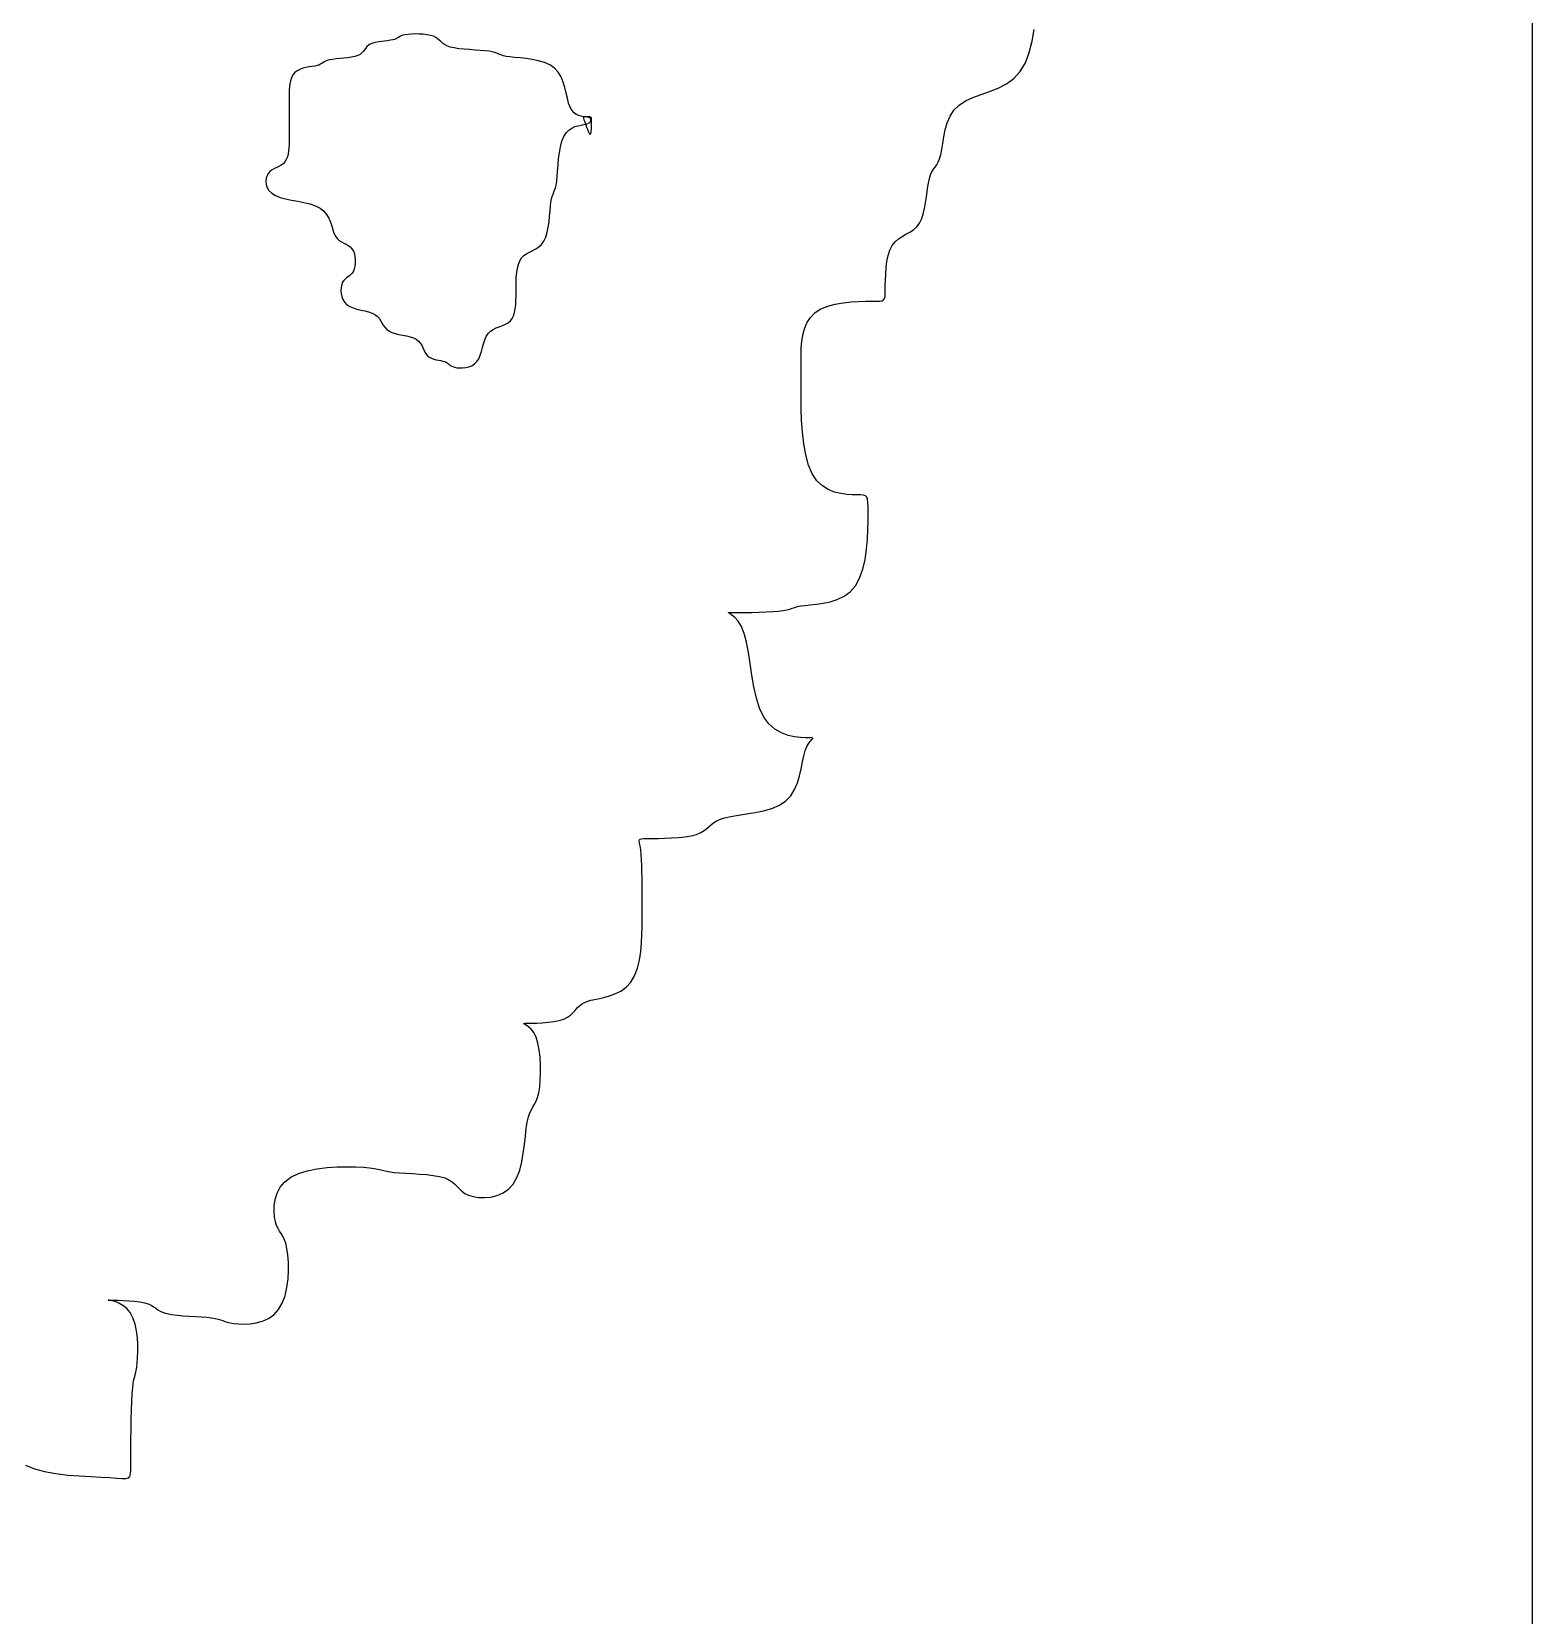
# Model space of a CAD drawing. Header units: inches. Extents: x 7658 to 73799, y 48 to 40262.
# Drawn here: x 50217 to 51109, y 1022 to 1962 of the extents above; entities that cross this region are included whole.
import ezdxf

# ---------------------------------------------------------------- set-up
doc = ezdxf.new("R2010")
doc.units = ezdxf.units.IN
doc.layers.add('www.cad-blocks.net', color=7, linetype='Continuous')

# ---------------------------------------------------------------- blocks, each defined once
blk = doc.blocks.new('A$C516926BB')
blk.add_line((39.72237, 38.51941), (39.72237, 0))
blk = doc.blocks.new('A$C041A49A9')
at = {"linetype": 'Continuous'}
for p, q in [((1.67482, 0.90831), (1.67602, 0.9153)), ((1.27891, 0.90411), (1.27822, 0.90315)), ((1.27966, 0.90502), (1.27891, 0.90411)), ((1.28054, 0.90585), (1.27966, 0.90502)), ((1.28164, 0.90657), (1.28054, 0.90585)), ((1.28303, 0.90713), (1.28164, 0.90657)), ((1.28465, 0.90757), (1.28303, 0.90713)), ((1.28643, 0.9079), (1.28465, 0.90757)), ((1.28828, 0.90816), (1.28643, 0.9079)), ((1.29013, 0.90837), (1.28828, 0.90816)), ((1.29191, 0.90857), (1.29013, 0.90837)), ((1.29353, 0.90878), (1.29191, 0.90857)), ((1.29492, 0.90903), (1.29353, 0.90878)), ((1.29602, 0.90935), (1.29492, 0.90903)), ((1.2969, 0.90972), (1.29602, 0.90935)), ((1.29764, 0.91013), (1.2969, 0.90972)), ((1.29834, 0.91055), (1.29764, 0.91013)), ((1.29908, 0.91097), (1.29834, 0.91055)), ((1.29994, 0.91138), (1.29908, 0.91097)), ((1.30102, 0.91175), (1.29994, 0.91138)), ((1.30241, 0.91207), (1.30102, 0.91175)), ((1.30415, 0.91231), (1.30241, 0.91207)), ((1.30619, 0.91248), (1.30415, 0.91231)), ((1.30842, 0.91256), (1.30619, 0.91248)), ((1.31075, 0.91253), (1.30842, 0.91256)), ((1.31308, 0.91239), (1.31075, 0.91253)), ((1.31531, 0.91213), (1.31308, 0.91239)), ((1.31735, 0.91174), (1.31531, 0.91213)), ((1.31909, 0.91121), (1.31735, 0.91174)), ((1.32048, 0.91054), (1.31909, 0.91121)), ((1.3216, 0.90975), (1.32048, 0.91054)), ((1.32255, 0.90889), (1.3216, 0.90975)), ((1.32347, 0.90799), (1.32255, 0.90889)), ((1.32446, 0.90709), (1.32347, 0.90799)), ((1.32564, 0.90623), (1.32446, 0.90709)), ((1.32713, 0.90544), (1.32564, 0.90623)), ((1.32905, 0.90477), (1.32713, 0.90544)), ((1.33147, 0.90423), (1.32905, 0.90477)), ((1.33429, 0.90382), (1.33147, 0.90423)), ((1.33739, 0.9035), (1.33429, 0.90382)), ((1.34062, 0.90325), (1.33739, 0.9035)), ((1.34385, 0.90303), (1.34062, 0.90325)), ((1.67313, 0.90161), (1.67482, 0.90831)), ((1.25108, 0.89412), (1.24998, 0.89377)), ((1.25196, 0.89454), (1.25108, 0.89412)), ((1.2527, 0.895), (1.25196, 0.89454)), ((1.2534, 0.89547), (1.2527, 0.895)), ((1.25414, 0.89595), (1.2534, 0.89547)), ((1.255, 0.89641), (1.25414, 0.89595)), ((1.25608, 0.89682), (1.255, 0.89641)), ((1.25747, 0.89718), (1.25608, 0.89682)), ((1.25921, 0.89747), (1.25747, 0.89718)), ((1.26125, 0.8977), (1.25921, 0.89747)), ((1.26348, 0.89792), (1.26125, 0.8977)), ((1.26581, 0.89814), (1.26348, 0.89792)), ((1.26814, 0.89841), (1.26581, 0.89814)), ((1.27037, 0.89874), (1.26814, 0.89841)), ((1.27241, 0.89918), (1.27037, 0.89874)), ((1.27415, 0.89974), (1.27241, 0.89918)), ((1.27554, 0.90045), (1.27415, 0.89974)), ((1.27662, 0.90129), (1.27554, 0.90045)), ((1.27748, 0.9022), (1.27662, 0.90129)), ((1.27822, 0.90315), (1.27748, 0.9022)), ((1.34694, 0.90282), (1.34385, 0.90303)), ((1.34977, 0.90259), (1.34694, 0.90282)), ((1.35218, 0.9023), (1.34977, 0.90259)), ((1.3541, 0.90194), (1.35218, 0.9023)), ((1.35563, 0.90153), (1.3541, 0.90194)), ((1.3569, 0.90107), (1.35563, 0.90153)), ((1.35807, 0.90059), (1.3569, 0.90107)), ((1.35928, 0.90012), (1.35807, 0.90059)), ((1.36068, 0.89966), (1.35928, 0.90012)), ((1.3624, 0.89924), (1.36068, 0.89966)), ((1.3646, 0.89889), (1.3624, 0.89924)), ((1.36738, 0.89859), (1.3646, 0.89889)), ((1.37062, 0.8983), (1.36738, 0.89859)), ((1.37417, 0.89794), (1.37062, 0.8983)), ((1.37788, 0.89742), (1.37417, 0.89794)), ((1.38158, 0.89667), (1.37788, 0.89742)), ((1.38514, 0.89561), (1.38158, 0.89667)), ((1.38838, 0.89416), (1.38514, 0.89561)), ((1.39115, 0.89225), (1.38838, 0.89416)), ((1.66785, 0.89027), (1.67085, 0.8955)), ((1.67085, 0.8955), (1.67313, 0.90161)), ((1.23419, 0.88481), (1.2338, 0.88296)), ((1.23478, 0.88659), (1.23419, 0.88481)), ((1.23561, 0.88821), (1.23478, 0.88659)), ((1.2367, 0.8896), (1.23561, 0.88821)), ((1.23809, 0.89069), (1.2367, 0.8896)), ((1.23971, 0.89153), (1.23809, 0.89069)), ((1.24148, 0.89215), (1.23971, 0.89153)), ((1.24334, 0.89261), (1.24148, 0.89215)), ((1.24519, 0.89295), (1.24334, 0.89261)), ((1.24697, 0.89322), (1.24519, 0.89295)), ((1.24859, 0.89348), (1.24697, 0.89322)), ((1.24998, 0.89377), (1.24859, 0.89348)), ((1.39335, 0.88983), (1.39115, 0.89225)), ((1.39503, 0.88701), (1.39335, 0.88983)), ((1.3963, 0.88391), (1.39503, 0.88701)), ((1.6596, 0.88291), (1.66404, 0.88612)), ((1.66404, 0.88612), (1.66785, 0.89027)), ((1.23339, 0.87771), (1.23338, 0.87632)), ((1.23338, 0.87632), (1.23338, 0.87522)), ((1.23338, 0.87522), (1.23338, 0.87435)), ((1.23343, 0.87933), (1.23339, 0.87771)), ((1.23356, 0.8811), (1.23343, 0.87933)), ((1.2338, 0.88296), (1.23356, 0.8811)), ((1.39728, 0.88068), (1.3963, 0.88391)), ((1.39806, 0.87745), (1.39728, 0.88068)), ((1.39876, 0.87436), (1.39806, 0.87745)), ((1.63969, 0.87482), (1.64456, 0.8766)), ((1.64456, 0.8766), (1.64964, 0.87839)), ((1.64964, 0.87839), (1.65473, 0.88041)), ((1.65473, 0.88041), (1.6596, 0.88291)), ((1.23338, 0.87435), (1.23338, 0.87364)), ((1.23338, 0.87364), (1.23338, 0.873)), ((1.23338, 0.873), (1.23338, 0.87237)), ((1.23338, 0.87237), (1.23338, 0.87165)), ((1.23338, 0.87165), (1.23338, 0.87079)), ((1.23338, 0.87079), (1.23338, 0.86968)), ((1.23338, 0.86968), (1.23338, 0.8683)), ((1.23338, 0.8683), (1.23338, 0.86668)), ((1.23338, 0.86668), (1.23338, 0.8649)), ((1.39949, 0.87153), (1.39876, 0.87436)), ((1.40035, 0.86912), (1.39949, 0.87153)), ((1.40142, 0.86721), (1.40035, 0.86912)), ((1.40267, 0.86577), (1.40142, 0.86721)), ((1.40404, 0.86474), (1.40267, 0.86577)), ((1.62615, 0.86365), (1.62843, 0.86726)), ((1.62843, 0.86726), (1.63144, 0.87035)), ((1.63144, 0.87035), (1.63524, 0.87282)), ((1.63524, 0.87282), (1.63969, 0.87482)), ((1.23338, 0.8649), (1.23338, 0.86305)), ((1.23338, 0.86305), (1.23338, 0.86119)), ((1.23338, 0.86119), (1.23338, 0.85942)), ((1.23338, 0.85942), (1.23338, 0.8578)), ((1.23338, 0.8578), (1.23338, 0.85641)), ((1.23338, 0.85641), (1.23338, 0.85531)), ((1.39956, 0.85542), (1.40134, 0.85664)), ((1.40134, 0.85664), (1.40319, 0.85749)), ((1.40319, 0.85749), (1.40505, 0.85807)), ((1.40547, 0.86405), (1.40404, 0.86474)), ((1.40505, 0.85807), (1.40682, 0.85847)), ((1.4069, 0.86364), (1.40547, 0.86405)), ((1.40682, 0.85847), (1.40844, 0.85877)), ((1.40827, 0.86342), (1.4069, 0.86364)), ((1.40828, 0.8632), (1.40824, 0.86301)), ((1.40824, 0.86301), (1.40828, 0.86271)), ((1.40952, 0.86334), (1.40827, 0.86342)), ((1.4084, 0.86329), (1.40828, 0.8632)), ((1.40828, 0.86271), (1.4084, 0.86225)), ((1.4086, 0.86333), (1.4084, 0.86329)), ((1.4084, 0.86225), (1.4086, 0.86162)), ((1.40844, 0.85877), (1.40983, 0.85906)), ((1.40888, 0.86333), (1.4086, 0.86333)), ((1.4086, 0.86162), (1.40888, 0.86077)), ((1.40924, 0.86333), (1.40888, 0.86333)), ((1.40888, 0.86077), (1.40924, 0.85971)), ((1.40965, 0.86332), (1.40924, 0.86333)), ((1.40924, 0.85971), (1.40965, 0.85849)), ((1.41059, 0.86333), (1.40952, 0.86334)), ((1.41011, 0.86329), (1.40965, 0.86332)), ((1.40965, 0.85849), (1.41011, 0.85722)), ((1.40983, 0.85906), (1.41092, 0.85942)), ((1.41059, 0.86322), (1.41011, 0.86329)), ((1.41011, 0.85722), (1.41059, 0.85597)), ((1.41143, 0.86333), (1.41059, 0.86333)), ((1.41106, 0.86312), (1.41059, 0.86322)), ((1.41092, 0.85942), (1.41173, 0.85984)), ((1.41152, 0.86297), (1.41106, 0.86312)), ((1.41207, 0.86329), (1.41143, 0.86333)), ((1.41194, 0.86276), (1.41152, 0.86297)), ((1.41173, 0.85984), (1.41229, 0.86029)), ((1.41229, 0.86248), (1.41194, 0.86276)), ((1.41252, 0.8632), (1.41207, 0.86329)), ((1.41257, 0.86212), (1.41229, 0.86248)), ((1.41229, 0.86029), (1.41263, 0.86077)), ((1.41283, 0.86301), (1.41252, 0.8632)), ((1.41274, 0.8617), (1.41257, 0.86212)), ((1.41263, 0.86077), (1.41276, 0.86125)), ((1.41276, 0.86125), (1.41274, 0.8617)), ((1.41301, 0.86271), (1.41283, 0.86301)), ((1.41311, 0.86225), (1.41301, 0.86271)), ((1.41304, 0.85597), (1.4131, 0.85722)), ((1.4131, 0.85722), (1.41313, 0.85849)), ((1.41314, 0.86162), (1.41311, 0.86225)), ((1.41313, 0.85849), (1.41315, 0.85971)), ((1.41315, 0.86077), (1.41314, 0.86162)), ((1.41315, 0.85971), (1.41315, 0.86077)), ((1.62326, 0.85556), (1.62447, 0.85969)), ((1.62447, 0.85969), (1.62615, 0.86365)), ((1.23338, 0.84839), (1.23334, 0.84677)), ((1.23338, 0.85531), (1.23338, 0.85444)), ((1.23338, 0.85444), (1.23338, 0.85373)), ((1.23338, 0.85373), (1.23338, 0.85309)), ((1.23338, 0.85309), (1.23338, 0.85246)), ((1.23338, 0.85246), (1.23338, 0.85174)), ((1.23338, 0.85174), (1.23338, 0.85087)), ((1.23338, 0.85087), (1.23338, 0.84977)), ((1.23338, 0.84977), (1.23338, 0.84839)), ((1.39462, 0.84556), (1.39546, 0.8488)), ((1.39546, 0.8488), (1.39656, 0.85157)), ((1.39656, 0.85157), (1.39794, 0.85377)), ((1.39794, 0.85377), (1.39956, 0.85542)), ((1.41059, 0.85597), (1.41106, 0.85485)), ((1.41106, 0.85485), (1.41152, 0.85393)), ((1.41152, 0.85393), (1.41194, 0.85332)), ((1.41194, 0.85332), (1.41229, 0.85309)), ((1.41229, 0.85309), (1.41258, 0.85332)), ((1.41258, 0.85332), (1.41279, 0.85393)), ((1.41279, 0.85393), (1.41294, 0.85485)), ((1.41294, 0.85485), (1.41304, 0.85597)), ((1.62121, 0.84386), (1.62176, 0.84747)), ((1.62176, 0.84747), (1.6224, 0.85143)), ((1.6224, 0.85143), (1.62326, 0.85556)), ((1.23173, 0.83789), (1.23092, 0.8365)), ((1.23234, 0.83951), (1.23173, 0.83789)), ((1.23278, 0.84128), (1.23234, 0.83951)), ((1.23307, 0.84314), (1.23278, 0.84128)), ((1.23325, 0.84499), (1.23307, 0.84314)), ((1.23334, 0.84677), (1.23325, 0.84499)), ((1.3932, 0.83459), (1.39354, 0.8383)), ((1.39354, 0.8383), (1.394, 0.84201)), ((1.394, 0.84201), (1.39462, 0.84556)), ((1.61908, 0.83639), (1.61992, 0.83832)), ((1.61992, 0.83832), (1.62063, 0.84077)), ((1.62063, 0.84077), (1.62121, 0.84386)), ((1.22026, 0.82847), (1.21974, 0.82685)), ((1.22106, 0.82986), (1.22026, 0.82847)), ((1.22209, 0.83096), (1.22106, 0.82986)), ((1.22329, 0.83183), (1.22209, 0.83096)), ((1.22461, 0.83254), (1.22329, 0.83183)), ((1.22599, 0.83318), (1.22461, 0.83254)), ((1.22736, 0.83382), (1.22599, 0.83318)), ((1.22868, 0.83453), (1.22736, 0.83382)), ((1.22989, 0.8354), (1.22868, 0.83453)), ((1.23092, 0.8365), (1.22989, 0.8354)), ((1.39267, 0.8278), (1.39293, 0.83104)), ((1.39293, 0.83104), (1.3932, 0.83459)), ((1.6138, 0.82674), (1.61452, 0.82894)), ((1.61452, 0.82894), (1.61535, 0.83069)), ((1.61535, 0.83069), (1.61626, 0.83214)), ((1.61626, 0.83214), (1.61722, 0.83347)), ((1.61722, 0.83347), (1.61817, 0.83483)), ((1.61817, 0.83483), (1.61908, 0.83639)), ((1.21974, 0.82685), (1.21954, 0.82508)), ((1.21954, 0.82508), (1.21973, 0.82322)), ((1.21973, 0.82322), (1.22034, 0.82137)), ((1.22034, 0.82137), (1.22143, 0.81959)), ((1.22143, 0.81959), (1.22304, 0.81797)), ((1.39068, 0.8185), (1.39115, 0.8197)), ((1.39115, 0.8197), (1.39161, 0.8211)), ((1.39161, 0.8211), (1.39203, 0.82282)), ((1.39203, 0.82282), (1.39238, 0.82503)), ((1.39238, 0.82503), (1.39267, 0.8278)), ((1.6123, 0.81717), (1.61275, 0.82072)), ((1.61275, 0.82072), (1.61323, 0.82396)), ((1.61323, 0.82396), (1.6138, 0.82674)), ((1.22304, 0.81797), (1.22523, 0.81659)), ((1.22523, 0.81659), (1.228, 0.81548)), ((1.228, 0.81548), (1.23124, 0.8146)), ((1.23124, 0.8146), (1.2348, 0.81386)), ((1.2348, 0.81386), (1.2385, 0.81316)), ((1.2385, 0.81316), (1.24221, 0.81242)), ((1.24221, 0.81242), (1.24576, 0.81156)), ((1.24576, 0.81156), (1.249, 0.81048)), ((1.249, 0.81048), (1.25178, 0.8091)), ((1.38843, 0.80736), (1.38868, 0.81019)), ((1.38868, 0.81019), (1.38897, 0.8126)), ((1.38897, 0.8126), (1.38933, 0.81453)), ((1.38933, 0.81453), (1.38974, 0.81605)), ((1.38974, 0.81605), (1.3902, 0.81733)), ((1.3902, 0.81733), (1.39068, 0.8185)), ((1.6104, 0.8062), (1.61119, 0.80976)), ((1.61119, 0.80976), (1.6118, 0.81346)), ((1.6118, 0.81346), (1.6123, 0.81717)), ((1.25178, 0.8091), (1.25397, 0.80735)), ((1.25397, 0.80735), (1.25565, 0.80532)), ((1.25565, 0.80532), (1.25692, 0.80308)), ((1.25692, 0.80308), (1.25789, 0.80075)), ((1.25789, 0.80075), (1.25867, 0.79842)), ((1.38735, 0.79781), (1.38781, 0.80104)), ((1.38781, 0.80104), (1.38815, 0.80427)), ((1.38815, 0.80427), (1.38843, 0.80736)), ((1.60631, 0.79799), (1.60802, 0.80019)), ((1.60802, 0.80019), (1.60937, 0.80296)), ((1.60937, 0.80296), (1.6104, 0.8062)), ((1.25867, 0.79842), (1.25935, 0.79619)), ((1.25935, 0.79619), (1.26005, 0.79415)), ((1.26005, 0.79415), (1.26088, 0.79241)), ((1.26088, 0.79241), (1.26191, 0.79103)), ((1.26191, 0.79103), (1.26311, 0.78994)), ((1.3848, 0.78947), (1.3859, 0.79189)), ((1.3859, 0.79189), (1.38673, 0.79471)), ((1.38673, 0.79471), (1.38735, 0.79781)), ((1.59342, 0.78912), (1.59541, 0.79086)), ((1.59541, 0.79086), (1.59759, 0.79228)), ((1.59759, 0.79228), (1.59986, 0.79355)), ((1.59986, 0.79355), (1.60214, 0.79482)), ((1.60214, 0.79482), (1.60432, 0.79625)), ((1.60432, 0.79625), (1.60631, 0.79799)), ((1.26311, 0.78994), (1.26443, 0.78908)), ((1.26443, 0.78908), (1.26581, 0.78834)), ((1.26581, 0.78834), (1.26719, 0.78765)), ((1.26719, 0.78765), (1.26851, 0.7869)), ((1.26851, 0.7869), (1.26971, 0.78602)), ((1.26971, 0.78602), (1.27074, 0.78492)), ((1.27074, 0.78492), (1.27155, 0.78353)), ((1.27155, 0.78353), (1.27214, 0.78191)), ((1.27214, 0.78191), (1.27252, 0.78013)), ((1.37291, 0.7809), (1.37453, 0.78202)), ((1.37453, 0.78202), (1.37631, 0.78297)), ((1.37631, 0.78297), (1.37816, 0.78389)), ((1.37816, 0.78389), (1.38002, 0.78488)), ((1.38002, 0.78488), (1.38179, 0.78606)), ((1.38179, 0.78606), (1.38341, 0.78755)), ((1.38341, 0.78755), (1.3848, 0.78947)), ((1.58935, 0.7809), (1.59037, 0.78414)), ((1.59037, 0.78414), (1.59171, 0.78691)), ((1.59171, 0.78691), (1.59342, 0.78912)), ((1.27159, 0.77164), (1.27092, 0.77054)), ((1.27212, 0.77303), (1.27159, 0.77164)), ((1.27249, 0.77465), (1.27212, 0.77303)), ((1.27268, 0.77643), (1.27249, 0.77465)), ((1.27252, 0.78013), (1.27269, 0.77828)), ((1.27269, 0.77828), (1.27268, 0.77643)), ((1.36862, 0.77075), (1.36902, 0.77333)), ((1.36902, 0.77333), (1.36961, 0.77568)), ((1.36961, 0.77568), (1.37043, 0.77776)), ((1.37043, 0.77776), (1.37152, 0.77951)), ((1.37152, 0.77951), (1.37291, 0.7809)), ((1.58785, 0.76993), (1.58814, 0.77364)), ((1.58814, 0.77364), (1.58863, 0.77735)), ((1.58863, 0.77735), (1.58935, 0.7809)), ((1.26462, 0.76362), (1.26428, 0.762)), ((1.26515, 0.76501), (1.26462, 0.76362)), ((1.26582, 0.76611), (1.26515, 0.76501)), ((1.26661, 0.76698), (1.26582, 0.76611)), ((1.26747, 0.76769), (1.26661, 0.76698)), ((1.26837, 0.76833), (1.26747, 0.76769)), ((1.26927, 0.76896), (1.26837, 0.76833)), ((1.27013, 0.76967), (1.26927, 0.76896)), ((1.27092, 0.77054), (1.27013, 0.76967)), ((1.36821, 0.76235), (1.36826, 0.76521)), ((1.36821, 0.75951), (1.36821, 0.76235)), ((1.36826, 0.76521), (1.36838, 0.76803)), ((1.36838, 0.76803), (1.36862, 0.77075)), ((1.58763, 0.76037), (1.58764, 0.76314)), ((1.58764, 0.76314), (1.5877, 0.76638)), ((1.5877, 0.76638), (1.58785, 0.76993)), ((1.26428, 0.762), (1.26415, 0.76022)), ((1.26415, 0.76022), (1.26426, 0.75837)), ((1.26426, 0.75837), (1.26464, 0.75652)), ((1.26464, 0.75652), (1.26532, 0.75474)), ((1.26532, 0.75474), (1.26633, 0.75312)), ((1.26633, 0.75312), (1.26771, 0.75173)), ((1.36803, 0.75157), (1.36815, 0.75409)), ((1.36815, 0.75409), (1.3682, 0.75674)), ((1.3682, 0.75674), (1.36821, 0.75951)), ((1.55794, 0.75209), (1.5626, 0.75289)), ((1.5626, 0.75289), (1.56726, 0.75337)), ((1.56726, 0.75337), (1.57173, 0.75362)), ((1.57173, 0.75362), (1.5758, 0.75372)), ((1.5758, 0.75372), (1.57929, 0.75373)), ((1.57929, 0.75373), (1.58204, 0.75374)), ((1.58204, 0.75374), (1.58411, 0.75383)), ((1.58411, 0.75383), (1.5856, 0.75408)), ((1.5856, 0.75408), (1.58659, 0.75456)), ((1.58659, 0.75456), (1.58719, 0.75535)), ((1.58719, 0.75535), (1.5875, 0.75653)), ((1.5875, 0.75653), (1.58762, 0.75818)), ((1.58762, 0.75818), (1.58763, 0.76037)), ((1.26771, 0.75173), (1.26945, 0.75063)), ((1.26945, 0.75063), (1.27149, 0.74978)), ((1.27149, 0.74978), (1.27372, 0.74909)), ((1.27372, 0.74909), (1.27605, 0.74852)), ((1.27605, 0.74852), (1.27838, 0.74799)), ((1.27838, 0.74799), (1.28061, 0.74743)), ((1.28061, 0.74743), (1.28265, 0.74677)), ((1.28265, 0.74677), (1.28439, 0.74595)), ((1.28439, 0.74595), (1.28578, 0.74492)), ((1.28578, 0.74492), (1.28687, 0.74371)), ((1.28687, 0.74371), (1.28776, 0.7424)), ((1.36489, 0.74206), (1.36598, 0.74346)), ((1.36598, 0.74346), (1.36681, 0.74513)), ((1.36681, 0.74513), (1.3674, 0.74706)), ((1.3674, 0.74706), (1.36779, 0.74922)), ((1.36779, 0.74922), (1.36803, 0.75157)), ((1.54109, 0.7409), (1.54316, 0.74418)), ((1.54316, 0.74418), (1.54592, 0.747)), ((1.54592, 0.747), (1.5494, 0.74922)), ((1.5494, 0.74922), (1.55348, 0.75089)), ((1.55348, 0.75089), (1.55794, 0.75209)), ((1.28776, 0.7424), (1.28855, 0.74102)), ((1.28855, 0.74102), (1.28934, 0.73964)), ((1.28934, 0.73964), (1.29022, 0.73832)), ((1.29022, 0.73832), (1.29129, 0.73712)), ((1.29129, 0.73712), (1.29264, 0.73609)), ((1.29264, 0.73609), (1.29434, 0.73527)), ((1.29434, 0.73527), (1.29634, 0.73462)), ((1.29634, 0.73462), (1.29852, 0.73409)), ((1.29852, 0.73409), (1.30079, 0.73362)), ((1.35051, 0.73283), (1.35161, 0.73457)), ((1.35161, 0.73457), (1.353, 0.73595)), ((1.353, 0.73595), (1.35462, 0.73703)), ((1.35462, 0.73703), (1.3564, 0.7379)), ((1.3564, 0.7379), (1.35825, 0.73864)), ((1.35825, 0.73864), (1.3601, 0.73933)), ((1.3601, 0.73933), (1.36188, 0.74008)), ((1.36188, 0.74008), (1.3635, 0.74096)), ((1.3635, 0.74096), (1.36489, 0.74206)), ((1.53862, 0.73353), (1.53961, 0.73729)), ((1.53961, 0.73729), (1.54109, 0.7409)), ((1.30079, 0.73362), (1.30307, 0.73315)), ((1.30307, 0.73315), (1.30525, 0.73262)), ((1.30525, 0.73262), (1.30724, 0.73198)), ((1.30724, 0.73198), (1.30895, 0.73116)), ((1.30895, 0.73116), (1.3103, 0.73013)), ((1.3103, 0.73013), (1.31135, 0.72892)), ((1.31135, 0.72892), (1.31217, 0.7276)), ((1.31217, 0.7276), (1.31284, 0.72623)), ((1.31284, 0.72623), (1.31344, 0.72485)), ((1.31344, 0.72485), (1.31404, 0.72353)), ((1.34766, 0.7239), (1.3483, 0.72623)), ((1.3483, 0.72623), (1.34893, 0.72856)), ((1.34893, 0.72856), (1.34964, 0.73079)), ((1.34964, 0.73079), (1.35051, 0.73283)), ((1.53759, 0.72288), (1.5377, 0.72617)), ((1.5377, 0.72617), (1.53801, 0.72977)), ((1.53801, 0.72977), (1.53862, 0.73353)), ((1.31404, 0.72353), (1.31473, 0.72233)), ((1.31473, 0.72233), (1.31559, 0.7213)), ((1.31559, 0.7213), (1.31666, 0.72048)), ((1.31666, 0.72048), (1.31791, 0.71986)), ((1.31791, 0.71986), (1.31928, 0.71939)), ((1.31928, 0.71939), (1.32071, 0.71903)), ((1.32071, 0.71903), (1.32214, 0.71875)), ((1.32214, 0.71875), (1.32351, 0.71851)), ((1.32351, 0.71851), (1.32476, 0.71826)), ((1.32476, 0.71826), (1.32583, 0.71798)), ((1.32583, 0.71798), (1.32668, 0.71762)), ((1.32668, 0.71762), (1.32736, 0.7172)), ((1.32736, 0.7172), (1.32794, 0.71675)), ((1.32794, 0.71675), (1.32848, 0.71627)), ((1.32848, 0.71627), (1.32906, 0.71579)), ((1.32906, 0.71579), (1.32975, 0.71534)), ((1.32975, 0.71534), (1.3306, 0.71492)), ((1.34019, 0.71477), (1.34197, 0.71548)), ((1.34197, 0.71548), (1.34359, 0.71651)), ((1.34359, 0.71651), (1.34498, 0.71788)), ((1.34498, 0.71788), (1.34608, 0.71963)), ((1.34608, 0.71963), (1.34695, 0.72166)), ((1.34695, 0.72166), (1.34766, 0.7239)), ((1.53757, 0.72007), (1.53759, 0.72288)), ((1.53757, 0.71782), (1.53757, 0.72007)), ((1.53757, 0.71598), (1.53757, 0.71782)), ((1.53757, 0.71433), (1.53757, 0.71598)), ((1.3306, 0.71492), (1.3317, 0.71456)), ((1.3317, 0.71456), (1.33309, 0.71429)), ((1.33309, 0.71429), (1.33471, 0.71414)), ((1.33471, 0.71414), (1.33649, 0.71414)), ((1.33649, 0.71414), (1.33834, 0.71434)), ((1.33834, 0.71434), (1.34019, 0.71477)), ((1.53757, 0.71263), (1.53757, 0.71433)), ((1.53757, 0.71066), (1.53757, 0.71263)), ((1.53757, 0.7082), (1.53757, 0.71066)), ((1.53757, 0.70503), (1.53757, 0.7082)), ((1.53757, 0.70092), (1.53757, 0.70503)), ((1.53759, 0.69572), (1.53757, 0.70092)), ((1.53768, 0.68966), (1.53759, 0.69572)), ((1.53792, 0.68301), (1.53768, 0.68966)), ((1.5384, 0.67607), (1.53792, 0.68301)), ((1.53919, 0.66914), (1.5384, 0.67607)), ((1.54037, 0.66249), (1.53919, 0.66914)), ((1.54202, 0.65642), (1.54037, 0.66249)), ((1.54421, 0.65123), (1.54202, 0.65642)), ((1.54698, 0.64713), (1.54421, 0.65123)), ((1.55022, 0.64405), (1.54698, 0.64713)), ((1.55378, 0.64184), (1.55022, 0.64405)), ((1.55748, 0.64036), (1.55378, 0.64184)), ((1.56119, 0.63947), (1.55748, 0.64036)), ((1.56474, 0.63901), (1.56119, 0.63947)), ((1.56798, 0.63884), (1.56474, 0.63901)), ((1.57076, 0.63881), (1.56798, 0.63884)), ((1.57295, 0.63879), (1.57076, 0.63881)), ((1.57459, 0.63864), (1.57295, 0.63879)), ((1.57577, 0.63824), (1.57459, 0.63864)), ((1.57656, 0.63746), (1.57577, 0.63824)), ((1.57704, 0.63617), (1.57656, 0.63746)), ((1.57729, 0.63425), (1.57704, 0.63617)), ((1.57738, 0.63157), (1.57729, 0.63425)), ((1.57739, 0.628), (1.57738, 0.63157)), ((1.57728, 0.61821), (1.57738, 0.62348)), ((1.57738, 0.62348), (1.57739, 0.628)), ((1.57646, 0.60638), (1.577, 0.61242)), ((1.577, 0.61242), (1.57728, 0.61821)), ((1.57557, 0.60035), (1.57646, 0.60638)), ((1.57238, 0.58928), (1.57423, 0.59456)), ((1.57423, 0.59456), (1.57557, 0.60035)), ((1.56677, 0.5812), (1.5699, 0.58477)), ((1.5699, 0.58477), (1.57238, 0.58928)), ((1.54673, 0.57377), (1.55074, 0.57432)), ((1.55074, 0.57432), (1.55492, 0.5752)), ((1.55492, 0.5752), (1.55911, 0.57655)), ((1.55911, 0.57655), (1.56312, 0.5785)), ((1.56312, 0.5785), (1.56677, 0.5812)), ((1.49439, 0.56864), (1.4944, 0.56881)), ((1.49516, 0.56818), (1.49439, 0.56864)), ((1.4944, 0.56881), (1.49538, 0.56884)), ((1.49651, 0.56728), (1.49516, 0.56818)), ((1.49538, 0.56884), (1.49745, 0.56884)), ((1.49824, 0.5658), (1.49651, 0.56728)), ((1.49745, 0.56884), (1.50045, 0.56885)), ((1.50017, 0.5636), (1.49824, 0.5658)), ((1.50045, 0.56885), (1.50412, 0.56888)), ((1.50412, 0.56888), (1.50823, 0.56894)), ((1.50823, 0.56894), (1.51253, 0.56904)), ((1.51253, 0.56904), (1.51679, 0.5692)), ((1.51679, 0.5692), (1.52076, 0.56941)), ((1.52076, 0.56941), (1.5242, 0.56969)), ((1.5242, 0.56969), (1.52694, 0.57005)), ((1.52694, 0.57005), (1.52909, 0.57046)), ((1.52909, 0.57046), (1.53083, 0.57092)), ((1.53083, 0.57092), (1.53236, 0.5714)), ((1.53236, 0.5714), (1.53385, 0.57187)), ((1.53385, 0.57187), (1.53548, 0.57233)), ((1.53548, 0.57233), (1.53745, 0.57275)), ((1.53745, 0.57275), (1.53994, 0.5731)), ((1.53994, 0.5731), (1.54307, 0.57341)), ((1.54307, 0.57341), (1.54673, 0.57377)), ((1.50209, 0.56052), (1.50017, 0.5636)), ((1.50382, 0.55642), (1.50209, 0.56052)), ((1.50521, 0.55122), (1.50382, 0.55642)), ((1.50635, 0.54516), (1.50521, 0.55122)), ((1.50736, 0.53851), (1.50635, 0.54516)), ((1.50839, 0.53157), (1.50736, 0.53851)), ((1.50958, 0.52464), (1.50839, 0.53157)), ((1.51105, 0.51799), (1.50958, 0.52464)), ((1.51294, 0.51192), (1.51105, 0.51799)), ((1.51539, 0.50673), (1.51294, 0.51192)), ((1.51847, 0.50263), (1.51539, 0.50673)), ((1.52205, 0.49955), (1.51847, 0.50263)), ((1.52592, 0.49734), (1.52205, 0.49955)), ((1.52987, 0.49586), (1.52592, 0.49734)), ((1.53371, 0.49497), (1.52987, 0.49586)), ((1.53723, 0.4945), (1.53371, 0.49497)), ((1.54023, 0.49433), (1.53723, 0.4945)), ((1.54004, 0.48682), (1.54105, 0.48929)), ((1.5425, 0.49431), (1.54023, 0.49433)), ((1.54105, 0.48929), (1.54216, 0.49115)), ((1.54216, 0.49115), (1.5432, 0.49248)), ((1.54391, 0.4943), (1.5425, 0.49431)), ((1.5432, 0.49248), (1.54404, 0.49337)), ((1.54454, 0.49419), (1.54391, 0.4943)), ((1.54404, 0.49337), (1.54454, 0.49392)), ((1.54454, 0.49392), (1.54454, 0.49419)), ((1.53769, 0.47602), (1.53847, 0.48003)), ((1.53847, 0.48003), (1.53921, 0.48369)), ((1.53921, 0.48369), (1.54004, 0.48682)), ((1.53548, 0.46765), (1.53674, 0.47184)), ((1.53674, 0.47184), (1.53769, 0.47602)), ((1.53148, 0.45999), (1.53377, 0.46365)), ((1.53377, 0.46365), (1.53548, 0.46765)), ((1.51535, 0.45107), (1.52022, 0.45249)), ((1.52022, 0.45249), (1.52467, 0.45438)), ((1.52467, 0.45438), (1.52847, 0.45686)), ((1.52847, 0.45686), (1.53148, 0.45999)), ((1.48316, 0.44197), (1.48479, 0.44335)), ((1.48479, 0.44335), (1.48668, 0.44467)), ((1.48668, 0.44467), (1.48904, 0.44587)), ((1.48904, 0.44587), (1.49206, 0.4469)), ((1.49206, 0.4469), (1.49587, 0.44773)), ((1.49587, 0.44773), (1.50031, 0.44844)), ((1.50031, 0.44844), (1.50518, 0.44916)), ((1.50518, 0.44916), (1.51027, 0.45)), ((1.51027, 0.45), (1.51535, 0.45107)), ((1.44145, 0.43296), (1.44152, 0.43375)), ((1.44163, 0.43178), (1.44145, 0.43296)), ((1.44152, 0.43375), (1.44193, 0.43423)), ((1.44193, 0.43423), (1.44281, 0.43447)), ((1.44281, 0.43447), (1.44425, 0.43456)), ((1.44425, 0.43456), (1.44636, 0.43458)), ((1.44636, 0.43458), (1.44921, 0.43458)), ((1.44921, 0.43458), (1.45266, 0.43461)), ((1.45266, 0.43461), (1.45651, 0.43471)), ((1.45651, 0.43471), (1.4606, 0.43488)), ((1.4606, 0.43488), (1.46472, 0.43518)), ((1.46472, 0.43518), (1.4687, 0.43562)), ((1.4687, 0.43562), (1.47234, 0.43623)), ((1.47234, 0.43623), (1.47547, 0.43704)), ((1.47547, 0.43704), (1.47796, 0.43807)), ((1.47796, 0.43807), (1.47994, 0.43928)), ((1.47994, 0.43928), (1.48161, 0.44059)), ((1.48161, 0.44059), (1.48316, 0.44197)), ((1.44194, 0.43013), (1.44163, 0.43178)), ((1.44229, 0.42794), (1.44194, 0.43013)), ((1.44257, 0.42516), (1.44229, 0.42794)), ((1.44278, 0.42192), (1.44257, 0.42516)), ((1.44293, 0.41837), (1.44278, 0.42192)), ((1.44303, 0.41466), (1.44293, 0.41837)), ((1.44309, 0.41096), (1.44303, 0.41466)), ((1.44313, 0.40741), (1.44309, 0.41096)), ((1.44314, 0.40416), (1.44313, 0.40741)), ((1.44314, 0.40139), (1.44314, 0.40416)), ((1.44314, 0.39918), (1.44314, 0.40139)), ((1.44314, 0.39741), (1.44314, 0.39918)), ((1.44314, 0.39589), (1.44314, 0.39741)), ((1.44314, 0.39444), (1.44314, 0.39589)), ((1.44314, 0.39288), (1.44314, 0.39444)), ((1.44314, 0.39102), (1.44314, 0.39288)), ((1.44314, 0.38867), (1.44314, 0.39102)), ((1.44314, 0.38565), (1.44314, 0.38867)), ((1.44279, 0.37253), (1.44304, 0.3774)), ((1.44304, 0.3774), (1.44313, 0.38185)), ((1.44313, 0.38185), (1.44314, 0.38565)), ((1.44152, 0.36236), (1.44231, 0.36745)), ((1.44231, 0.36745), (1.44279, 0.37253)), ((1.44034, 0.35749), (1.44152, 0.36236)), ((1.43373, 0.34623), (1.4365, 0.34924)), ((1.4365, 0.34924), (1.43869, 0.35305)), ((1.43869, 0.35305), (1.44034, 0.35749)), ((1.41273, 0.33844), (1.41597, 0.3392)), ((1.41597, 0.3392), (1.41952, 0.33999)), ((1.41952, 0.33999), (1.42323, 0.34096)), ((1.42323, 0.34096), (1.42694, 0.34223)), ((1.42694, 0.34223), (1.43049, 0.34394)), ((1.43049, 0.34394), (1.43373, 0.34623)), ((1.39889, 0.32841), (1.40062, 0.32966)), ((1.40062, 0.32966), (1.40205, 0.33103)), ((1.40205, 0.33103), (1.40332, 0.33246)), ((1.40332, 0.33246), (1.40459, 0.33389)), ((1.40459, 0.33389), (1.40601, 0.33526)), ((1.40601, 0.33526), (1.40775, 0.33651)), ((1.40775, 0.33651), (1.40996, 0.33758)), ((1.40996, 0.33758), (1.41273, 0.33844)), ((1.37262, 0.32465), (1.37265, 0.32476)), ((1.37322, 0.32434), (1.37262, 0.32465)), ((1.37265, 0.32476), (1.37345, 0.32478)), ((1.37428, 0.32375), (1.37322, 0.32434)), ((1.37345, 0.32478), (1.37513, 0.32478)), ((1.37566, 0.32276), (1.37428, 0.32375)), ((1.37513, 0.32478), (1.37755, 0.32482)), ((1.37719, 0.3213), (1.37566, 0.32276)), ((1.37872, 0.31925), (1.37719, 0.3213)), ((1.37755, 0.32482), (1.38051, 0.32491)), ((1.38051, 0.32491), (1.38382, 0.3251)), ((1.38382, 0.3251), (1.38729, 0.3254)), ((1.38729, 0.3254), (1.39072, 0.32586)), ((1.39072, 0.32586), (1.39391, 0.32649)), ((1.39391, 0.32649), (1.39668, 0.32734)), ((1.39668, 0.32734), (1.39889, 0.32841)), ((1.38009, 0.31653), (1.37872, 0.31925)), ((1.38118, 0.31308), (1.38009, 0.31653)), ((1.38198, 0.30905), (1.38118, 0.31308)), ((1.38251, 0.30464), (1.38198, 0.30905)), ((1.38278, 0.30003), (1.38251, 0.30464)), ((1.38264, 0.29101), (1.38282, 0.29542)), ((1.38282, 0.29542), (1.38278, 0.30003)), ((1.38099, 0.28079), (1.3817, 0.28353)), ((1.3817, 0.28353), (1.38226, 0.28698)), ((1.38226, 0.28698), (1.38264, 0.29101)), ((1.37642, 0.27153), (1.37733, 0.27347)), ((1.37733, 0.27347), (1.37829, 0.27517)), ((1.37829, 0.27517), (1.37924, 0.27681)), ((1.37924, 0.27681), (1.38015, 0.27862)), ((1.38015, 0.27862), (1.38099, 0.28079)), ((1.3743, 0.26224), (1.37487, 0.26609)), ((1.37487, 0.26609), (1.37559, 0.26914)), ((1.37559, 0.26914), (1.37642, 0.27153)), ((1.37323, 0.25283), (1.37378, 0.25775)), ((1.37378, 0.25775), (1.3743, 0.26224)), ((1.37164, 0.24255), (1.37255, 0.24769)), ((1.37255, 0.24769), (1.37323, 0.25283)), ((1.23436, 0.23338), (1.23888, 0.23556)), ((1.23888, 0.23556), (1.24416, 0.2372)), ((1.24416, 0.2372), (1.24994, 0.23835)), ((1.24994, 0.23835), (1.25598, 0.23909)), ((1.25598, 0.23909), (1.26202, 0.23948)), ((1.26202, 0.23948), (1.2678, 0.23959)), ((1.2678, 0.23959), (1.27308, 0.23949)), ((1.27308, 0.23949), (1.2776, 0.23925)), ((1.2776, 0.23925), (1.28118, 0.23894)), ((1.28118, 0.23894), (1.28396, 0.23857)), ((1.28396, 0.23857), (1.28616, 0.23816)), ((1.28616, 0.23816), (1.28799, 0.23774)), ((1.28799, 0.23774), (1.28966, 0.23731)), ((1.28966, 0.23731), (1.2914, 0.23691)), ((1.2914, 0.23691), (1.2934, 0.23654)), ((1.2934, 0.23654), (1.2959, 0.23622)), ((1.2959, 0.23622), (1.29903, 0.23596)), ((1.29903, 0.23596), (1.30268, 0.23574)), ((1.30268, 0.23574), (1.30669, 0.23551)), ((1.30669, 0.23551), (1.31088, 0.23524)), ((1.31088, 0.23524), (1.31506, 0.23488)), ((1.36873, 0.23314), (1.37039, 0.23763)), ((1.37039, 0.23763), (1.37164, 0.24255)), ((1.22628, 0.22381), (1.22814, 0.22736)), ((1.22814, 0.22736), (1.2308, 0.2306)), ((1.2308, 0.2306), (1.23436, 0.23338)), ((1.31506, 0.23488), (1.31907, 0.23439)), ((1.31907, 0.23439), (1.32273, 0.23375)), ((1.32273, 0.23375), (1.32586, 0.2329)), ((1.32586, 0.2329), (1.32834, 0.23183)), ((1.32834, 0.23183), (1.33029, 0.23058)), ((1.33029, 0.23058), (1.33187, 0.22921)), ((1.33187, 0.22921), (1.33324, 0.22778)), ((1.33324, 0.22778), (1.33457, 0.22635)), ((1.33457, 0.22635), (1.33603, 0.22498)), ((1.36052, 0.22402), (1.36376, 0.22627)), ((1.36376, 0.22627), (1.36653, 0.2293)), ((1.36653, 0.2293), (1.36873, 0.23314)), ((1.22454, 0.21639), (1.22512, 0.2201)), ((1.22512, 0.2201), (1.22628, 0.22381)), ((1.33603, 0.22498), (1.33778, 0.22373)), ((1.33778, 0.22373), (1.33998, 0.22266)), ((1.33998, 0.22266), (1.34276, 0.22183)), ((1.34276, 0.22183), (1.346, 0.22132)), ((1.346, 0.22132), (1.34955, 0.22121)), ((1.34955, 0.22121), (1.35326, 0.22157)), ((1.35326, 0.22157), (1.35696, 0.22248)), ((1.35696, 0.22248), (1.36052, 0.22402)), ((1.22444, 0.21284), (1.22454, 0.21639)), ((1.22472, 0.2096), (1.22444, 0.21284)), ((1.22526, 0.20683), (1.22472, 0.2096)), ((1.22597, 0.20462), (1.22526, 0.20683)), ((1.22681, 0.20285), (1.22597, 0.20462)), ((1.22772, 0.20133), (1.22681, 0.20285)), ((1.22867, 0.19988), (1.22772, 0.20133)), ((1.22963, 0.19832), (1.22867, 0.19988)), ((1.23054, 0.19645), (1.22963, 0.19832)), ((1.23137, 0.1941), (1.23054, 0.19645)), ((1.23209, 0.19109), (1.23137, 0.1941)), ((1.23264, 0.18728), (1.23209, 0.19109)), ((1.23297, 0.18284), (1.23264, 0.18728)), ((1.23303, 0.17797), (1.23297, 0.18284)), ((1.23208, 0.1678), (1.23275, 0.17288)), ((1.23275, 0.17288), (1.23303, 0.17797)), ((1.12577, 0.16035), (1.1259, 0.16037)), ((1.12653, 0.16025), (1.12577, 0.16035)), ((1.1259, 0.16037), (1.12704, 0.16036)), ((1.12799, 0.15997), (1.12653, 0.16025)), ((1.12704, 0.16036), (1.12906, 0.16034)), ((1.12995, 0.15943), (1.12799, 0.15997)), ((1.12906, 0.16034), (1.13174, 0.16028)), ((1.13174, 0.16028), (1.13486, 0.16016)), ((1.13486, 0.16016), (1.13821, 0.15997)), ((1.13821, 0.15997), (1.14158, 0.15969)), ((1.22934, 0.15848), (1.23097, 0.16293)), ((1.23097, 0.16293), (1.23208, 0.1678)), ((1.13222, 0.15854), (1.12995, 0.15943)), ((1.13462, 0.15721), (1.13222, 0.15854)), ((1.13693, 0.15535), (1.13462, 0.15721)), ((1.13898, 0.15288), (1.13693, 0.15535)), ((1.14061, 0.14974), (1.13898, 0.15288)), ((1.14158, 0.15969), (1.14475, 0.15929)), ((1.14475, 0.15929), (1.14751, 0.15875)), ((1.14751, 0.15875), (1.14972, 0.15808)), ((1.14972, 0.15808), (1.15146, 0.15729)), ((1.15146, 0.15729), (1.15288, 0.15643)), ((1.15288, 0.15643), (1.15415, 0.15553)), ((1.15415, 0.15553), (1.15542, 0.15463)), ((1.15542, 0.15463), (1.15685, 0.15377)), ((1.15685, 0.15377), (1.15858, 0.15298)), ((1.15858, 0.15298), (1.16079, 0.15231)), ((1.16079, 0.15231), (1.16356, 0.15177)), ((1.16356, 0.15177), (1.1668, 0.15136)), ((1.1668, 0.15136), (1.17035, 0.15104)), ((1.17035, 0.15104), (1.17406, 0.15079)), ((1.17406, 0.15079), (1.17777, 0.15057)), ((1.17777, 0.15057), (1.18132, 0.15036)), ((1.22114, 0.14943), (1.22438, 0.15167)), ((1.22438, 0.15167), (1.22716, 0.15468)), ((1.22716, 0.15468), (1.22934, 0.15848)), ((1.14182, 0.14609), (1.14061, 0.14974)), ((1.14267, 0.14208), (1.14182, 0.14609)), ((1.1432, 0.13789), (1.14267, 0.14208)), ((1.18132, 0.15036), (1.18456, 0.15013)), ((1.18456, 0.15013), (1.18734, 0.14984)), ((1.18734, 0.14984), (1.18954, 0.14948)), ((1.18954, 0.14948), (1.19128, 0.14907)), ((1.19128, 0.14907), (1.1927, 0.14861)), ((1.1927, 0.14861), (1.19397, 0.14813)), ((1.19397, 0.14813), (1.19524, 0.14766)), ((1.19524, 0.14766), (1.19667, 0.1472)), ((1.19667, 0.1472), (1.19841, 0.14678)), ((1.19841, 0.14678), (1.20061, 0.14643)), ((1.20061, 0.14643), (1.20338, 0.14616)), ((1.20338, 0.14616), (1.20662, 0.14608)), ((1.20662, 0.14608), (1.21018, 0.14626)), ((1.21018, 0.14626), (1.21388, 0.14682)), ((1.21388, 0.14682), (1.21759, 0.14784)), ((1.21759, 0.14784), (1.22114, 0.14943)), ((1.14347, 0.13371), (1.1432, 0.13789)), ((1.14351, 0.1297), (1.14347, 0.13371)), ((1.14284, 0.12042), (1.14315, 0.12291)), ((1.14315, 0.12291), (1.14339, 0.12604)), ((1.14339, 0.12604), (1.14351, 0.1297)), ((1.14081, 0.11102), (1.14121, 0.1132)), ((1.14121, 0.1132), (1.14164, 0.11502)), ((1.14164, 0.11502), (1.14206, 0.11669)), ((1.14206, 0.11669), (1.14247, 0.11842)), ((1.14247, 0.11842), (1.14284, 0.12042)), ((1.13987, 0.10023), (1.14012, 0.10471)), ((1.14012, 0.10471), (1.14044, 0.10826)), ((1.14044, 0.10826), (1.14081, 0.11102)), ((1.13955, 0.08931), (1.13968, 0.09501)), ((1.13968, 0.09501), (1.13987, 0.10023)), ((1.13946, 0.08338), (1.13955, 0.08931)), ((1.13937, 0.07188), (1.1394, 0.07748)), ((1.1394, 0.07748), (1.13946, 0.08338)), ((1.13936, 0.06684), (1.13937, 0.07188)), ((1.13936, 0.06261), (1.13936, 0.06684)), ((1.07678, 0.06233), (1.08202, 0.06013)), ((1.08202, 0.06013), (1.08813, 0.05848)), ((1.08813, 0.05848), (1.09482, 0.05727)), ((1.09482, 0.05727), (1.10181, 0.05642)), ((1.1387, 0.05561), (1.13916, 0.0571)), ((1.13916, 0.0571), (1.13934, 0.05939)), ((1.13934, 0.05939), (1.13936, 0.06261)), ((1.10181, 0.05642), (1.10881, 0.05585)), ((1.10881, 0.05585), (1.1155, 0.05547)), ((1.1155, 0.05547), (1.12161, 0.05519)), ((1.12161, 0.05519), (1.12685, 0.05493)), ((1.12685, 0.05493), (1.13098, 0.05463)), ((1.13098, 0.05463), (1.13408, 0.05441)), ((1.13408, 0.05441), (1.13631, 0.0544)), ((1.13631, 0.0544), (1.1378, 0.05475)), ((1.1378, 0.05475), (1.1387, 0.05561))]:
    blk.add_line(p, q, dxfattribs=at)

msp = doc.modelspace()

# ---------------------------------------------------------------- block references
at = {"xscale": 1000, "yscale": 1000, "zscale": 1000}
msp.add_blockref('A$C041A49A9', (49136.97, 1048.53), dxfattribs=at)
at = {"layer": 'www.cad-blocks.net', "color": 155, "true_color": 0x546d8e, "xscale": 1000, "yscale": 1000, "zscale": 1000}
msp.add_blockref('A$C516926BB', (11386.69, 694.36), dxfattribs=at)

doc.saveas('drawing.dxf')
